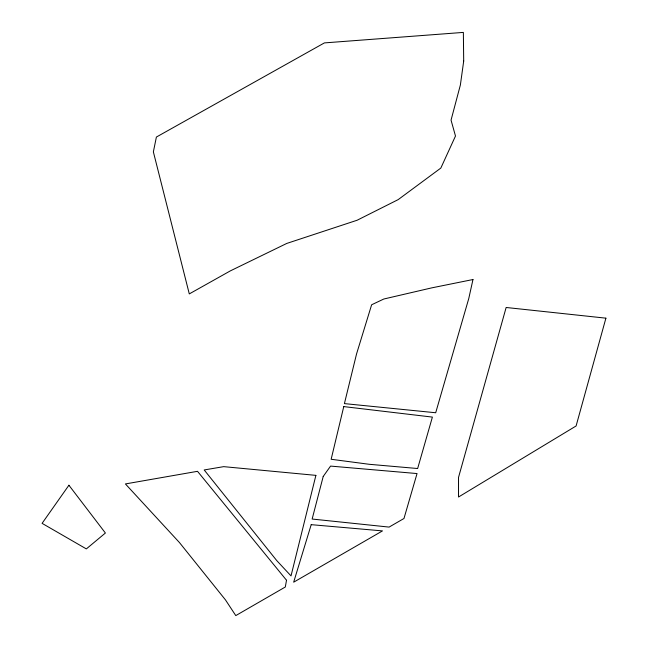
<?xml version="1.0" encoding="UTF-8"?>
<svg xmlns="http://www.w3.org/2000/svg" width="648" height="648" viewBox="0 0 648 648"><rect width="100%" height="100%" fill="white"/><g stroke="black" fill="none" stroke-linecap="round" stroke-linejoin="round"><path stroke-width="0.97" d="M463.701 61.05L460.372 85.018L451.049 120.131L455.487 136.023L440.834 168.067L398.212 199.6L357.145 220.231L286.772 243.429L230.388 270.856L189.289 293.909L153.365 151.875L156.387 137.052L324.397 42.906L463.361 32.4L463.701 61.05M286.513 580.244L285.306 587.007L235.783 615.6L225.472 599.894L179.447 542.546L125.412 483.935L197.51 471.315L286.513 580.244M472.975 279.531L468.779 298.493L435.699 412.752L344.412 403.607L356.538 353.994L371.636 304.771L383.851 299.003L431.722 287.874L472.975 279.531M343.764 406.596L331.152 459.27L369.279 464.3L417.644 468.52L432.394 417.093L343.764 406.596M315.892 475.365L291.017 575.902L276.801 560.65L204.193 469.954L223.698 466.649L315.892 475.365M323.214 476.458L312.142 519.04L389.092 527.091L403.979 518.489L417.045 473.558L330.569 466.09L323.214 476.458M605.912 318.168L576.096 425.971L458.525 497.016L458.525 477.398L506.145 307.484L605.912 318.168M311.202 524.661L293.666 582.188L382.498 530.898L311.202 524.661M68.915 485.239L42.088 523.349L86.338 548.905L105.397 533.02L68.915 485.239"/></g></svg>
